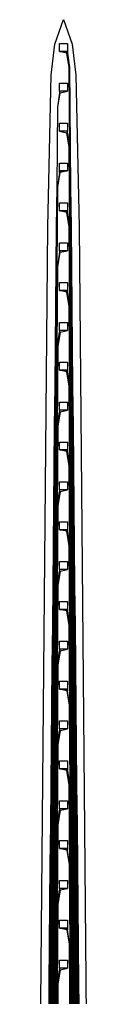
# Model space of a CAD drawing. Header units: inches. Extents: x 115980 to 170179, y 57000 to 74333.
# Drawn here: x 119294 to 119379, y 66284 to 67511 of the extents above; entities that cross this region are included whole.
import ezdxf

# ---------------------------------------------------------------- set-up
doc = ezdxf.new("R2010")
doc.units = ezdxf.units.IN
doc.header["$MEASUREMENT"] = 0
for name, color, linetype in [('metal', 221, 'Continuous'), ('nitride window', 40, 'Continuous'), ('profile', 140, 'Continuous')]:
    doc.layers.add(name, color=color, linetype=linetype)

msp = doc.modelspace()

# ---------------------------------------------------------------- linework, layer by layer
at = {"layer": 'metal'}
for points in [[(119331.8, 67480.7), (119341.8, 67480.7), (119341.8, 67470.7), (119331.8, 67470.7)], [(119341.8, 67468.7), (119340.8, 67468.7), (119331.8, 67470.7), (119341.8, 67470.7)], [(119331.8, 67430.7), (119341.8, 67430.7), (119341.8, 67420.7), (119331.8, 67420.7)], [(119331.8, 67418.7), (119332.8, 67418.7), (119341.8, 67420.7), (119331.8, 67420.7)], [(119331.8, 67380.7), (119341.8, 67380.7), (119341.8, 67370.7), (119331.8, 67370.7)], [(119331.8, 67370.7), (119340.8, 67368.7), (119341.8, 67368.7), (119341.8, 67370.7)], [(119331.8, 67330.7), (119341.8, 67330.7), (119341.8, 67320.7), (119331.8, 67320.7)], [(119341.8, 67320.7), (119332.8, 67318.7), (119331.8, 67318.7), (119331.8, 67320.7)], [(119331.8, 67280.7), (119341.8, 67280.7), (119341.8, 67270.7), (119331.8, 67270.7)], [(119341.8, 67268.7), (119340.8, 67268.7), (119331.8, 67270.7), (119341.8, 67270.7)], [(119331.8, 67230.7), (119341.8, 67230.7), (119341.8, 67220.7), (119331.8, 67220.7)], [(119331.8, 67218.7), (119332.8, 67218.7), (119341.8, 67220.7), (119331.8, 67220.7)], [(119331.8, 67180.7), (119341.8, 67180.7), (119341.8, 67170.7), (119331.8, 67170.7)], [(119341.8, 67168.7), (119340.8, 67168.7), (119331.8, 67170.7), (119341.8, 67170.7)], [(119331.8, 67130.7), (119341.8, 67130.7), (119341.8, 67120.7), (119331.8, 67120.7)], [(119331.8, 67118.7), (119332.8, 67118.7), (119341.8, 67120.7), (119331.8, 67120.7)], [(119331.8, 67080.7), (119341.8, 67080.7), (119341.8, 67070.7), (119331.8, 67070.7)], [(119341.8, 67068.7), (119340.8, 67068.7), (119331.8, 67070.7), (119341.8, 67070.7)], [(119331.8, 67030.7), (119341.8, 67030.7), (119341.8, 67020.7), (119331.8, 67020.7)], [(119331.8, 67018.7), (119332.8, 67018.7), (119341.8, 67020.7), (119331.8, 67020.7)], [(119331.8, 66980.7), (119341.8, 66980.7), (119341.8, 66970.7), (119331.8, 66970.7)], [(119341.8, 66968.7), (119340.8, 66968.7), (119331.8, 66970.7), (119341.8, 66970.7)], [(119331.8, 66930.7), (119341.8, 66930.7), (119341.8, 66920.7), (119331.8, 66920.7)], [(119331.8, 66918.7), (119332.8, 66918.7), (119341.8, 66920.7), (119331.8, 66920.7)], [(119331.8, 66880.7), (119341.8, 66880.7), (119341.8, 66870.7), (119331.8, 66870.7)], [(119341.8, 66868.7), (119340.8, 66868.7), (119331.8, 66870.7), (119341.8, 66870.7)], [(119331.8, 66830.7), (119341.8, 66830.7), (119341.8, 66820.7), (119331.8, 66820.7)], [(119331.8, 66818.7), (119332.8, 66818.7), (119341.8, 66820.7), (119331.8, 66820.7)], [(119331.8, 66780.7), (119341.8, 66780.7), (119341.8, 66770.7), (119331.8, 66770.7)], [(119341.8, 66768.7), (119340.8, 66768.7), (119331.8, 66770.7), (119341.8, 66770.7)], [(119331.8, 66730.7), (119341.8, 66730.7), (119341.8, 66720.7), (119331.8, 66720.7)], [(119331.8, 66718.7), (119332.8, 66718.7), (119341.8, 66720.7), (119331.8, 66720.7)], [(119331.8, 66680.7), (119341.8, 66680.7), (119341.8, 66670.7), (119331.8, 66670.7)], [(119341.8, 66668.7), (119340.8, 66668.7), (119331.8, 66670.7), (119341.8, 66670.7)], [(119331.8, 66630.7), (119341.8, 66630.7), (119341.8, 66620.7), (119331.8, 66620.7)], [(119331.8, 66618.7), (119332.8, 66618.7), (119341.8, 66620.7), (119331.8, 66620.7)], [(119331.8, 66580.7), (119341.8, 66580.7), (119341.8, 66570.7), (119331.8, 66570.7)], [(119341.8, 66568.7), (119340.8, 66568.7), (119331.8, 66570.7), (119341.8, 66570.7)], [(119331.8, 66530.7), (119341.8, 66530.7), (119341.8, 66520.7), (119331.8, 66520.7)], [(119331.8, 66518.7), (119332.8, 66518.7), (119341.8, 66520.7), (119331.8, 66520.7)], [(119331.8, 66480.7), (119341.8, 66480.7), (119341.8, 66470.7), (119331.8, 66470.7)], [(119341.8, 66468.7), (119340.8, 66468.7), (119331.8, 66470.7), (119341.8, 66470.7)], [(119331.8, 66430.7), (119341.8, 66430.7), (119341.8, 66420.7), (119331.8, 66420.7)], [(119331.8, 66418.7), (119332.8, 66418.7), (119341.8, 66420.7), (119331.8, 66420.7)], [(119331.8, 66380.7), (119341.8, 66380.7), (119341.8, 66370.7), (119331.8, 66370.7)], [(119341.8, 66368.7), (119340.8, 66368.7), (119331.8, 66370.7), (119341.8, 66370.7)], [(119331.8, 66330.7), (119341.8, 66330.7), (119341.8, 66320.7), (119331.8, 66320.7)], [(119331.8, 66318.7), (119332.8, 66318.7), (119341.8, 66320.7), (119331.8, 66320.7)]]:
    msp.add_lwpolyline(points, close=True, dxfattribs=at)
for points in [[(119355.8, 66250.7), (119355.3, 66300.6), (119354.8, 66350.7), (119354.3, 66400.6), (119353.8, 66450.7), (119353.3, 66500.6), (119352.8, 66550.7), (119352.3, 66600.6), (119351.8, 66650.7), (119351.3, 66700.6), (119350.8, 66750.7), (119350.3, 66800.6), (119349.8, 66850.7), (119349.3, 66900.6), (119348.8, 66950.7), (119348.3, 67000.6), (119347.8, 67050.7), (119347.3, 67100.6), (119346.8, 67150.7), (119346.3, 67200.6), (119345.8, 67250.7), (119345.3, 67300.6), (119344.8, 67350.7), (119344.3, 67400.6), (119343.8, 67450.6), (119340.8, 67468.7), (119341.8, 67468.7), (119344.3, 67450.7), (119344.8, 67400.6), (119345.3, 67350.7), (119345.8, 67300.6), (119346.3, 67250.7), (119346.8, 67200.6), (119347.3, 67150.7), (119347.8, 67100.6), (119348.3, 67050.7), (119348.8, 67000.6), (119349.3, 66950.7), (119349.8, 66900.6), (119350.3, 66850.7), (119350.8, 66800.6), (119351.3, 66750.7), (119351.8, 66700.6), (119352.3, 66650.7), (119352.8, 66600.6), (119353.3, 66550.7), (119353.8, 66500.6), (119354.3, 66450.7), (119354.8, 66400.6), (119355.3, 66350.7), (119355.8, 66300.6), (119356.3, 66250.7)], [(119318.3, 66250.6), (119318.8, 66300.7), (119319.3, 66350.6), (119319.8, 66400.7), (119320.3, 66450.6), (119320.8, 66500.7), (119321.3, 66550.6), (119321.8, 66600.7), (119322.3, 66650.6), (119322.8, 66700.7), (119323.3, 66750.6), (119323.8, 66800.7), (119324.3, 66850.6), (119324.8, 66900.7), (119325.3, 66950.6), (119325.8, 67000.7), (119326.3, 67050.6), (119326.8, 67100.7), (119327.3, 67150.6), (119327.8, 67200.7), (119328.3, 67250.6), (119328.8, 67300.7), (119329.3, 67350.6), (119329.8, 67400.6), (119332.8, 67418.7), (119331.8, 67418.7), (119329.3, 67400.7), (119328.8, 67350.6), (119328.3, 67300.7), (119327.8, 67250.6), (119327.3, 67200.7), (119326.8, 67150.6), (119326.3, 67100.7), (119325.8, 67050.6), (119325.3, 67000.7), (119324.8, 66950.6), (119324.3, 66900.7), (119323.8, 66850.6), (119323.3, 66800.7), (119322.8, 66750.6), (119322.3, 66700.7), (119321.8, 66650.6), (119321.3, 66600.7), (119320.8, 66550.6), (119320.3, 66500.7), (119319.8, 66450.6), (119319.3, 66400.7), (119318.8, 66350.6), (119318.3, 66300.7), (119317.8, 66250.6)], [(119354.8, 66250.7), (119354.3, 66300.6), (119353.8, 66350.7), (119353.3, 66400.6), (119352.8, 66450.7), (119352.3, 66500.6), (119351.8, 66550.7), (119351.3, 66600.6), (119350.8, 66650.7), (119350.3, 66700.6), (119349.8, 66750.7), (119349.3, 66800.6), (119348.8, 66850.7), (119348.3, 66900.6), (119347.8, 66950.7), (119347.3, 67000.6), (119346.8, 67050.7), (119346.3, 67100.6), (119345.8, 67150.7), (119345.3, 67200.6), (119344.8, 67250.7), (119344.3, 67300.6), (119343.8, 67350.6), (119340.8, 67368.7), (119341.8, 67368.7), (119344.3, 67350.7), (119344.8, 67300.6), (119345.3, 67250.7), (119345.8, 67200.6), (119346.3, 67150.7), (119346.8, 67100.6), (119347.3, 67050.7), (119347.8, 67000.6), (119348.3, 66950.7), (119348.8, 66900.6), (119349.3, 66850.7), (119349.8, 66800.6), (119350.3, 66750.7), (119350.8, 66700.6), (119351.3, 66650.7), (119351.8, 66600.6), (119352.3, 66550.7), (119352.8, 66500.6), (119353.3, 66450.7), (119353.8, 66400.6), (119354.3, 66350.7), (119354.8, 66300.6), (119355.3, 66250.7)], [(119319.3, 66250.6), (119319.8, 66300.7), (119320.3, 66350.6), (119320.8, 66400.7), (119321.3, 66450.6), (119321.8, 66500.7), (119322.3, 66550.6), (119322.8, 66600.7), (119323.3, 66650.6), (119323.8, 66700.7), (119324.3, 66750.6), (119324.8, 66800.7), (119325.3, 66850.6), (119325.8, 66900.7), (119326.3, 66950.6), (119326.8, 67000.7), (119327.3, 67050.6), (119327.8, 67100.7), (119328.3, 67150.6), (119328.8, 67200.7), (119329.3, 67250.6), (119329.8, 67300.6), (119332.8, 67318.7), (119331.8, 67318.7), (119329.3, 67300.7), (119328.8, 67250.6), (119328.3, 67200.7), (119327.8, 67150.6), (119327.3, 67100.7), (119326.8, 67050.6), (119326.3, 67000.7), (119325.8, 66950.6), (119325.3, 66900.7), (119324.8, 66850.6), (119324.3, 66800.7), (119323.8, 66750.6), (119323.3, 66700.7), (119322.8, 66650.6), (119322.3, 66600.7), (119321.8, 66550.6), (119321.3, 66500.7), (119320.8, 66450.6), (119320.3, 66400.7), (119319.8, 66350.6), (119319.3, 66300.7), (119318.8, 66250.6)], [(119353.8, 66250.7), (119353.3, 66300.6), (119352.8, 66350.7), (119352.3, 66400.6), (119351.8, 66450.7), (119351.3, 66500.6), (119350.8, 66550.7), (119350.3, 66600.6), (119349.8, 66650.7), (119349.3, 66700.6), (119348.8, 66750.7), (119348.3, 66800.6), (119347.8, 66850.7), (119347.3, 66900.6), (119346.8, 66950.7), (119346.3, 67000.6), (119345.8, 67050.7), (119345.3, 67100.6), (119344.8, 67150.7), (119344.3, 67200.6), (119343.8, 67250.6), (119340.8, 67268.7), (119341.8, 67268.7), (119344.3, 67250.7), (119344.8, 67200.6), (119344.8, 67200.6), (119345.3, 67150.7), (119345.8, 67100.6), (119346.3, 67050.7), (119346.8, 67000.6), (119347.3, 66950.7), (119347.8, 66900.6), (119348.3, 66850.7), (119348.8, 66800.6), (119349.3, 66750.7), (119349.8, 66700.6), (119350.3, 66650.7), (119350.8, 66600.6), (119351.3, 66550.7), (119351.8, 66500.6), (119352.3, 66450.7), (119352.8, 66400.6), (119353.3, 66350.7), (119353.8, 66300.6), (119354.3, 66250.7)], [(119320.3, 66250.6), (119320.8, 66300.7), (119321.3, 66350.6), (119321.8, 66400.7), (119322.3, 66450.6), (119322.8, 66500.7), (119323.3, 66550.6), (119323.8, 66600.7), (119324.3, 66650.6), (119324.8, 66700.7), (119325.3, 66750.6), (119325.8, 66800.7), (119326.3, 66850.6), (119326.8, 66900.7), (119327.3, 66950.6), (119327.8, 67000.7), (119328.3, 67050.6), (119328.3, 67050.6), (119328.8, 67100.7), (119329.3, 67150.6), (119329.8, 67200.6), (119332.8, 67218.7), (119331.8, 67218.7), (119329.3, 67200.7), (119328.8, 67150.6), (119328.3, 67100.7), (119327.8, 67050.6), (119327.3, 67000.7), (119326.8, 66950.6), (119326.3, 66900.7), (119325.8, 66850.6), (119325.3, 66800.7), (119324.8, 66750.6), (119324.3, 66700.7), (119323.8, 66650.6), (119323.3, 66600.7), (119322.8, 66550.6), (119322.3, 66500.7), (119321.8, 66450.6), (119321.3, 66400.7), (119320.8, 66350.6), (119320.3, 66300.7), (119319.8, 66250.6)], [(119352.8, 66250.7), (119352.3, 66300.6), (119351.8, 66350.7), (119351.3, 66400.6), (119350.8, 66450.7), (119350.3, 66500.6), (119349.8, 66550.7), (119349.3, 66600.6), (119348.8, 66650.7), (119348.3, 66700.6), (119347.8, 66750.7), (119347.3, 66800.6), (119346.8, 66850.7), (119346.3, 66900.6), (119345.8, 66950.7), (119345.3, 67000.6), (119344.8, 67050.7), (119344.3, 67100.6), (119343.8, 67150.6), (119340.8, 67168.7), (119341.8, 67168.7), (119344.3, 67150.7), (119344.8, 67100.6), (119344.8, 67100.6), (119345.3, 67050.7), (119345.8, 67000.6), (119346.3, 66950.7), (119346.8, 66900.6), (119347.3, 66850.7), (119347.8, 66800.6), (119348.3, 66750.7), (119348.8, 66700.6), (119349.3, 66650.7), (119349.8, 66600.6), (119350.3, 66550.7), (119350.8, 66500.6), (119351.3, 66450.7), (119351.8, 66400.6), (119352.3, 66350.7), (119352.8, 66300.6), (119353.3, 66250.7)], [(119320.8, 66250.6), (119321.3, 66300.7), (119321.8, 66350.6), (119322.3, 66400.7), (119322.8, 66450.6), (119323.3, 66500.7), (119323.8, 66550.6), (119324.3, 66600.7), (119324.8, 66650.6), (119325.3, 66700.7), (119325.8, 66750.6), (119326.3, 66800.7), (119326.8, 66850.6), (119327.3, 66900.7), (119327.8, 66950.6), (119328.3, 67000.7), (119328.8, 67050.6), (119329.3, 67100.7), (119331.8, 67118.7), (119332.8, 67118.7), (119329.8, 67100.6), (119329.3, 67050.6), (119329.3, 67050.6), (119328.8, 67000.7), (119328.3, 66950.6), (119327.8, 66900.7), (119327.3, 66850.6), (119326.8, 66800.7), (119326.3, 66750.6), (119325.8, 66700.7), (119325.3, 66650.6), (119324.8, 66600.7), (119324.3, 66550.6), (119323.8, 66500.7), (119323.3, 66450.6), (119322.8, 66400.7), (119322.3, 66350.6), (119321.8, 66300.7), (119321.3, 66250.6)], [(119351.8, 66250.7), (119351.3, 66300.6), (119350.8, 66350.7), (119350.3, 66400.6), (119349.8, 66450.7), (119349.3, 66500.6), (119348.8, 66550.7), (119348.3, 66600.6), (119347.8, 66650.7), (119347.3, 66700.6), (119346.8, 66750.7), (119346.3, 66800.6), (119345.8, 66850.7), (119345.3, 66900.6), (119344.8, 66950.7), (119344.3, 67000.6), (119343.8, 67050.6), (119340.8, 67068.7), (119341.8, 67068.7), (119344.3, 67050.7), (119344.8, 67000.6), (119344.8, 67000.6), (119345.3, 66950.7), (119345.8, 66900.6), (119346.3, 66850.7), (119346.8, 66800.6), (119347.3, 66750.7), (119347.8, 66700.6), (119348.3, 66650.7), (119348.8, 66600.6), (119349.3, 66550.7), (119349.8, 66500.6), (119350.3, 66450.7), (119350.8, 66400.6), (119351.3, 66350.7), (119351.8, 66300.6), (119352.3, 66250.7)], [(119321.8, 66250.6), (119322.3, 66300.7), (119322.8, 66350.6), (119323.3, 66400.7), (119323.8, 66450.6), (119324.3, 66500.7), (119324.8, 66550.6), (119325.3, 66600.7), (119325.8, 66650.6), (119326.3, 66700.7), (119326.8, 66750.6), (119327.3, 66800.7), (119327.8, 66850.6), (119328.3, 66900.7), (119328.8, 66950.6), (119328.8, 66950.6), (119329.3, 67000.7), (119331.8, 67018.7), (119332.8, 67018.7), (119329.8, 67000.6), (119329.3, 66950.6), (119328.8, 66900.7), (119328.3, 66850.6), (119327.8, 66800.7), (119327.3, 66750.6), (119326.8, 66700.7), (119326.3, 66650.6), (119325.8, 66600.7), (119325.3, 66550.6), (119324.8, 66500.7), (119324.3, 66450.6), (119323.8, 66400.7), (119323.3, 66350.6), (119322.8, 66300.7), (119322.3, 66250.6)], [(119350.8, 66250.7), (119350.3, 66300.6), (119349.8, 66350.7), (119349.3, 66400.6), (119348.8, 66450.7), (119348.3, 66500.6), (119347.8, 66550.7), (119347.3, 66600.6), (119346.8, 66650.7), (119346.3, 66700.6), (119345.8, 66750.7), (119345.3, 66800.6), (119344.8, 66850.7), (119344.3, 66900.6), (119343.8, 66950.6), (119340.8, 66968.7), (119341.8, 66968.7), (119344.3, 66950.7), (119344.8, 66900.6), (119344.8, 66900.6), (119345.3, 66850.7), (119345.8, 66800.6), (119346.3, 66750.7), (119346.8, 66700.6), (119347.3, 66650.7), (119347.8, 66600.6), (119348.3, 66550.7), (119348.8, 66500.6), (119349.3, 66450.7), (119349.8, 66400.6), (119350.3, 66350.7), (119350.8, 66300.6), (119351.3, 66250.7)], [(119322.8, 66250.6), (119323.3, 66300.7), (119323.8, 66350.6), (119324.3, 66400.7), (119324.8, 66450.6), (119325.3, 66500.7), (119325.8, 66550.6), (119326.3, 66600.7), (119326.8, 66650.6), (119327.3, 66700.7), (119327.8, 66750.6), (119328.3, 66800.7), (119328.8, 66850.6), (119328.8, 66850.6), (119329.3, 66900.7), (119331.8, 66918.7), (119332.8, 66918.7), (119329.8, 66900.6), (119329.3, 66850.6), (119328.8, 66800.7), (119328.3, 66750.6), (119327.8, 66700.7), (119327.3, 66650.6), (119326.8, 66600.7), (119326.3, 66550.6), (119325.8, 66500.7), (119325.3, 66450.6), (119324.8, 66400.7), (119324.3, 66350.6), (119323.8, 66300.7), (119323.3, 66250.6)], [(119349.8, 66250.7), (119349.3, 66300.6), (119348.8, 66350.7), (119348.3, 66400.6), (119347.8, 66450.7), (119347.3, 66500.6), (119346.8, 66550.7), (119346.3, 66600.6), (119345.8, 66650.7), (119345.3, 66700.6), (119344.8, 66750.7), (119344.3, 66800.6), (119343.8, 66850.6), (119340.8, 66868.7), (119341.8, 66868.7), (119344.3, 66850.7), (119344.8, 66800.6), (119344.8, 66800.6), (119345.3, 66750.7), (119345.8, 66700.6), (119346.3, 66650.7), (119346.8, 66600.6), (119347.3, 66550.7), (119347.8, 66500.6), (119348.3, 66450.7), (119348.8, 66400.6), (119349.3, 66350.7), (119349.8, 66300.6), (119350.3, 66250.7)], [(119323.8, 66250.6), (119324.3, 66300.7), (119324.8, 66350.6), (119325.3, 66400.7), (119325.8, 66450.6), (119326.3, 66500.7), (119326.8, 66550.6), (119327.3, 66600.7), (119327.8, 66650.6), (119328.3, 66700.7), (119328.8, 66750.6), (119328.8, 66750.6), (119329.3, 66800.7), (119331.8, 66818.7), (119332.8, 66818.7), (119329.8, 66800.6), (119329.3, 66750.6), (119328.8, 66700.7), (119328.3, 66650.6), (119327.8, 66600.7), (119327.3, 66550.6), (119326.8, 66500.7), (119326.3, 66450.6), (119325.8, 66400.7), (119325.3, 66350.6), (119324.8, 66300.7), (119324.3, 66250.6)], [(119348.8, 66250.7), (119348.3, 66300.6), (119347.8, 66350.7), (119347.3, 66400.6), (119346.8, 66450.7), (119346.3, 66500.6), (119345.8, 66550.7), (119345.3, 66600.6), (119344.8, 66650.7), (119344.3, 66700.6), (119343.8, 66750.6), (119340.8, 66768.7), (119341.8, 66768.7), (119344.3, 66750.7), (119344.8, 66700.6), (119344.8, 66700.6), (119345.3, 66650.7), (119345.8, 66600.6), (119346.3, 66550.7), (119346.8, 66500.6), (119347.3, 66450.7), (119347.8, 66400.6), (119348.3, 66350.7), (119348.8, 66300.6), (119349.3, 66250.7)], [(119324.8, 66250.6), (119325.3, 66300.7), (119325.8, 66350.6), (119326.3, 66400.7), (119326.8, 66450.6), (119327.3, 66500.7), (119327.8, 66550.6), (119328.3, 66600.7), (119328.8, 66650.6), (119328.8, 66650.6), (119329.3, 66700.7), (119331.8, 66718.7), (119332.8, 66718.7), (119329.8, 66700.6), (119329.3, 66650.6), (119328.8, 66600.7), (119328.3, 66550.6), (119327.8, 66500.7), (119327.3, 66450.6), (119326.8, 66400.7), (119326.3, 66350.6), (119325.8, 66300.7), (119325.3, 66250.6)], [(119348.3, 66250.7), (119347.8, 66300.6), (119347.3, 66350.7), (119346.8, 66400.6), (119346.3, 66450.7), (119345.8, 66500.6), (119345.3, 66550.7), (119344.8, 66600.6), (119344.8, 66600.6), (119344.3, 66650.7), (119341.8, 66668.7), (119340.8, 66668.7), (119343.8, 66650.6), (119344.3, 66600.6), (119344.8, 66550.7), (119345.3, 66500.6), (119345.8, 66450.7), (119346.3, 66400.6), (119346.8, 66350.7), (119347.3, 66300.6), (119347.8, 66250.7)], [(119325.8, 66250.6), (119326.3, 66300.7), (119326.8, 66350.6), (119327.3, 66400.7), (119327.8, 66450.6), (119328.3, 66500.7), (119328.8, 66550.6), (119328.8, 66550.6), (119329.3, 66600.7), (119331.8, 66618.7), (119332.8, 66618.7), (119329.8, 66600.6), (119329.3, 66550.6), (119328.8, 66500.7), (119328.3, 66450.6), (119327.8, 66400.7), (119327.3, 66350.6), (119326.8, 66300.7), (119326.3, 66250.6)], [(119346.8, 66250.7), (119346.3, 66300.6), (119345.8, 66350.7), (119345.3, 66400.6), (119344.8, 66450.7), (119344.3, 66500.6), (119343.8, 66550.6), (119340.8, 66568.7), (119341.8, 66568.7), (119344.3, 66550.7), (119344.8, 66500.6), (119344.8, 66500.6), (119345.3, 66450.7), (119345.8, 66400.6), (119346.3, 66350.7), (119346.8, 66300.6), (119347.3, 66250.7)], [(119326.8, 66250.6), (119327.3, 66300.7), (119327.8, 66350.6), (119328.3, 66400.7), (119328.8, 66450.6), (119328.8, 66450.6), (119329.3, 66500.7), (119331.8, 66518.7), (119332.8, 66518.7), (119329.8, 66500.6), (119329.3, 66450.6), (119328.8, 66400.7), (119328.3, 66350.6), (119327.8, 66300.7), (119327.3, 66250.6)], [(119346.3, 66250.7), (119345.8, 66300.6), (119345.3, 66350.7), (119344.8, 66400.6), (119344.8, 66400.6), (119344.3, 66450.7), (119341.8, 66468.7), (119340.8, 66468.7), (119343.8, 66450.6), (119344.3, 66400.6), (119344.8, 66350.7), (119345.3, 66300.6), (119345.8, 66250.7)], [(119327.8, 66250.6), (119328.3, 66300.7), (119328.8, 66350.6), (119328.8, 66350.6), (119329.3, 66400.7), (119331.8, 66418.7), (119332.8, 66418.7), (119329.8, 66400.6), (119329.3, 66350.6), (119328.8, 66300.7), (119328.3, 66250.6)], [(119345.3, 66250.7), (119344.8, 66300.6), (119344.8, 66300.6), (119344.3, 66350.7), (119341.8, 66368.7), (119340.8, 66368.7), (119343.8, 66350.6), (119344.3, 66300.6), (119344.8, 66250.7)], [(119328.8, 66250.6), (119329.3, 66300.7), (119331.8, 66318.7), (119332.8, 66318.7), (119329.8, 66300.6), (119329.3, 66250.6)]]:
    msp.add_lwpolyline(points, dxfattribs=at)
at = {"layer": 'nitride window'}
for points in [[(119331.8, 67480.7), (119341.8, 67480.7), (119341.8, 67470.7), (119331.8, 67470.7)], [(119331.8, 67430.7), (119341.8, 67430.7), (119341.8, 67420.7), (119331.8, 67420.7)], [(119331.8, 67380.7), (119341.8, 67380.7), (119341.8, 67370.7), (119331.8, 67370.7)], [(119331.8, 67330.7), (119341.8, 67330.7), (119341.8, 67320.7), (119331.8, 67320.7)], [(119331.8, 67280.7), (119341.8, 67280.7), (119341.8, 67270.7), (119331.8, 67270.7)], [(119331.8, 67230.7), (119341.8, 67230.7), (119341.8, 67220.7), (119331.8, 67220.7)], [(119331.8, 67180.7), (119341.8, 67180.7), (119341.8, 67170.7), (119331.8, 67170.7)], [(119331.8, 67130.7), (119341.8, 67130.7), (119341.8, 67120.7), (119331.8, 67120.7)], [(119331.8, 67080.7), (119341.8, 67080.7), (119341.8, 67070.7), (119331.8, 67070.7)], [(119331.8, 67030.7), (119341.8, 67030.7), (119341.8, 67020.7), (119331.8, 67020.7)], [(119331.8, 66980.7), (119341.8, 66980.7), (119341.8, 66970.7), (119331.8, 66970.7)], [(119331.8, 66930.7), (119341.8, 66930.7), (119341.8, 66920.7), (119331.8, 66920.7)], [(119331.8, 66880.7), (119341.8, 66880.7), (119341.8, 66870.7), (119331.8, 66870.7)], [(119331.8, 66830.7), (119341.8, 66830.7), (119341.8, 66820.7), (119331.8, 66820.7)], [(119331.8, 66780.7), (119341.8, 66780.7), (119341.8, 66770.7), (119331.8, 66770.7)], [(119331.8, 66730.7), (119341.8, 66730.7), (119341.8, 66720.7), (119331.8, 66720.7)], [(119331.8, 66680.7), (119341.8, 66680.7), (119341.8, 66670.7), (119331.8, 66670.7)], [(119331.8, 66630.7), (119341.8, 66630.7), (119341.8, 66620.7), (119331.8, 66620.7)], [(119331.8, 66580.7), (119341.8, 66580.7), (119341.8, 66570.7), (119331.8, 66570.7)], [(119331.8, 66530.7), (119341.8, 66530.7), (119341.8, 66520.7), (119331.8, 66520.7)], [(119331.8, 66480.7), (119341.8, 66480.7), (119341.8, 66470.7), (119331.8, 66470.7)], [(119331.8, 66430.7), (119341.8, 66430.7), (119341.8, 66420.7), (119331.8, 66420.7)], [(119331.8, 66380.7), (119341.8, 66380.7), (119341.8, 66370.7), (119331.8, 66370.7)], [(119331.8, 66330.7), (119341.8, 66330.7), (119341.8, 66320.7), (119331.8, 66320.7)]]:
    msp.add_lwpolyline(points, close=True, dxfattribs=at)
at = {"layer": 'profile'}
msp.add_lwpolyline([(119336.8, 67510.7), (119347.8, 67479.7), (119352.3, 67440.8), (119356.3, 67250.8), (119379.3, 64700.7), (119379.3, 63800.6), (119294.3, 63800.6), (119294.3, 64700.8), (119317.3, 67250.7), (119321.3, 67440.8), (119325.8, 67479.7)], close=True, dxfattribs=at)

doc.saveas('drawing.dxf')
